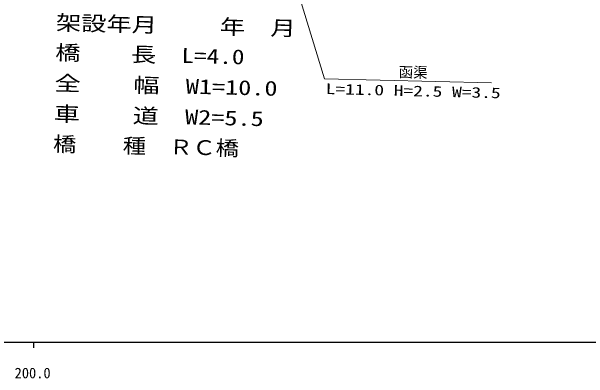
# Model space of a CAD drawing. Units: millimetres, scale not verified. Extents: x 40000 to 680000, y 20000 to 380000.
# Drawn here: x 264191 to 364132, y 198715 to 262231 of the extents above; entities that cross this region are included whole.
import ezdxf
from ezdxf.enums import TextEntityAlignment as Align

# ---------------------------------------------------------------- set-up
doc = ezdxf.new("R2010")
doc.units = ezdxf.units.MM
doc.header["$LTSCALE"] = 1000
for name, color, linetype, lineweight in [('M-TTL-BAND', 7, 'Continuous', 25), ('S-BGD', 1, 'Continuous', 13), ('S-BGD-HTXT', 6, 'Continuous', 13)]:
    doc.layers.add(name, color=color, linetype=linetype, lineweight=lineweight)
doc.styles.add('ＭＳ ゴシック', font='')
doc.styles.get('ＭＳ ゴシック').set_extended_font_data('MS Gothic')

msp = doc.modelspace()

# ---------------------------------------------------------------- linework, layer by layer
at = {"layer": 'M-TTL-BAND'}
for p, q in [((40000, 205000), (579000, 205000)), ((268000, 205000), (268000, 204000))]:
    msp.add_line(p, q, dxfattribs=at)
at = {"layer": 'S-BGD-HTXT'}
for p, q in [((301088, 307318), (318414, 250581)), ((318414, 250581), (347317, 249896))]:
    msp.add_line(p, q, dxfattribs=at)

# ---------------------------------------------------------------- texts
at = {"layer": 'M-TTL-BAND', "style": 'ＭＳ ゴシック'}
msp.add_text('200.0', height=1833, dxfattribs=at).set_placement((267844, 198195), align=Align.BOTTOM_CENTER)
at = {"layer": 'S-BGD', "style": 'ＭＳ ゴシック'}
for s, width, p in [('架設年月\u3000   年  月', 1.25, (271844, 258277)), ('橋\u3000\u3000長\u3000L=4.0', 1.25, (271721, 253113)), ('全\u3000\u3000幅\u3000W1=10.0', 1.3, (271596, 247808)), ('車\u3000\u3000道\u3000W2=5.5', 1.3, (271470, 242502)), ('橋\u3000\u3000種\u3000ＲＣ橋', 1.15, (271346, 237267))]:
    msp.add_text(s, height=2566, rotation=358.6, dxfattribs=dict(at, width=width)).set_placement(p, align=Align.BOTTOM_LEFT)
at = {"layer": 'S-BGD-HTXT', "style": 'ＭＳ ゴシック'}
msp.add_text('函渠', height=1833, rotation=358.6, dxfattribs=at).set_placement((331228, 250304), align=Align.BOTTOM_LEFT)
at = {"layer": 'S-BGD-HTXT', "style": 'ＭＳ ゴシック', "width": 1.35}
msp.add_text('L=11.0 H=2.5 W=3.5', height=1833, rotation=358.6, dxfattribs=at).set_placement((318591, 247406), align=Align.BOTTOM_LEFT)

doc.saveas('drawing.dxf')
